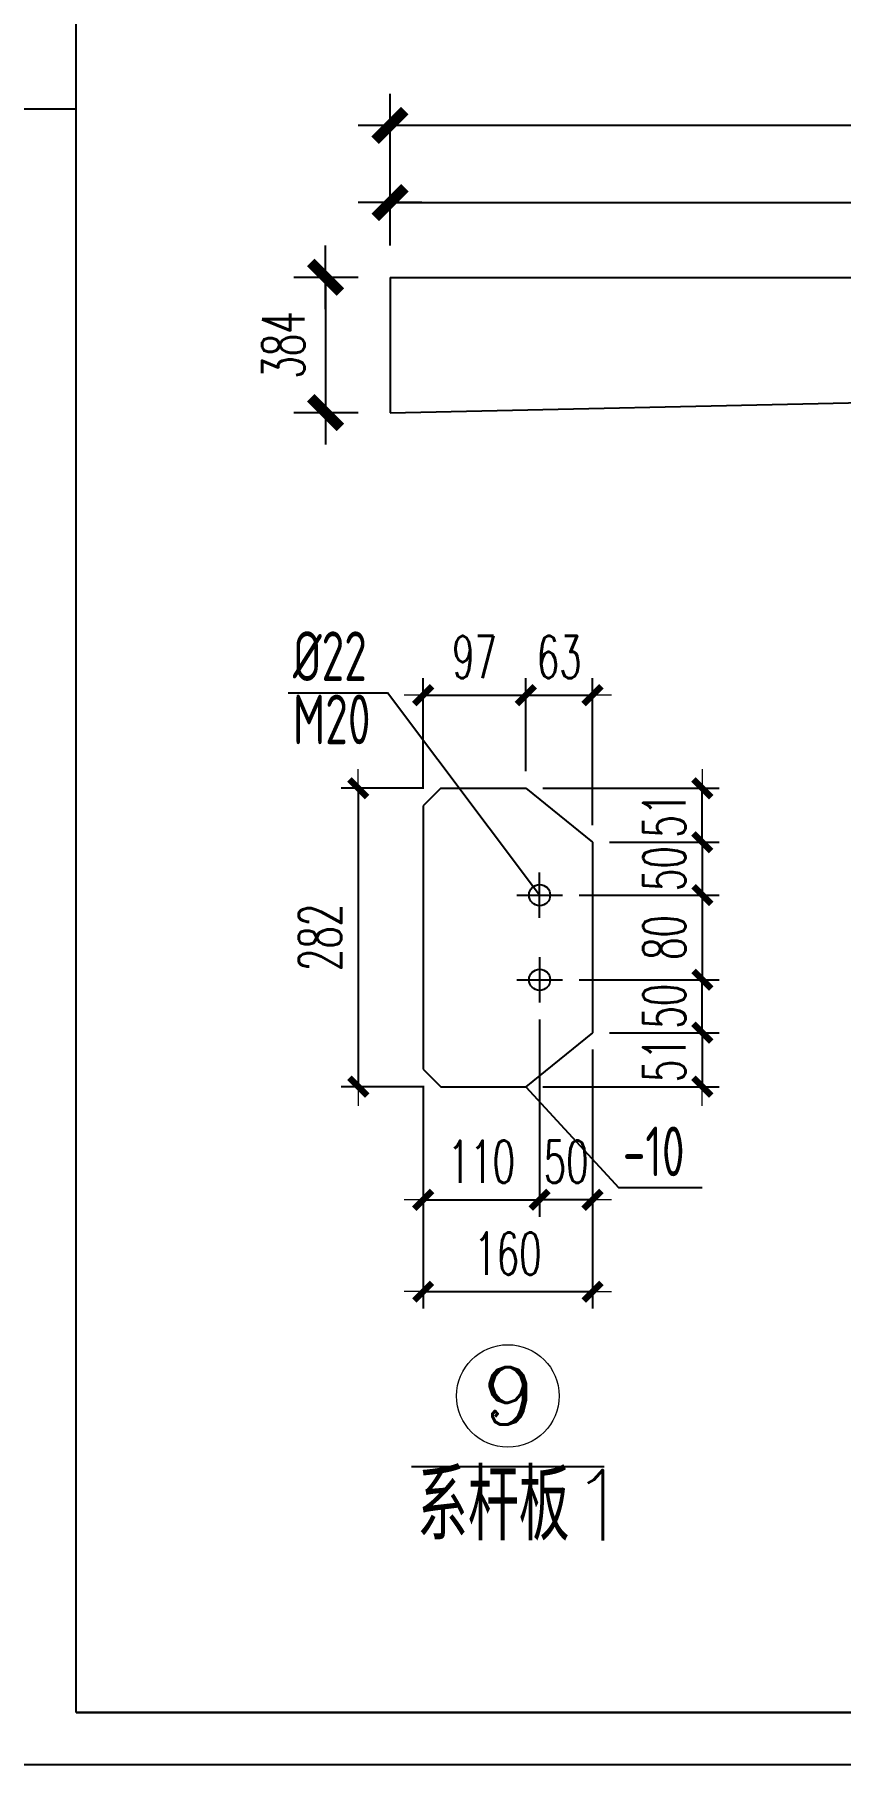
# Model space of a CAD drawing. Header units: inches. Extents: x 129725932 to 129894734, y 55771230 to 55809283.
# Drawn here: x 129852585 to 129854869, y 55800518 to 55805422 of the extents above; entities that cross this region are included whole.
import ezdxf
from ezdxf.enums import TextEntityAlignment as Align

# ---------------------------------------------------------------- set-up
doc = ezdxf.new("R2010")
doc.units = ezdxf.units.IN
doc.header["$MEASUREMENT"] = 0
doc.linetypes.add('CENTER', pattern=[50.8, 31.75, -6.35, 6.35, -6.35])
for name, color, linetype in [('TEXT', 7, 'Continuous'), ('TK', 140, 'Continuous'), ('尺寸标注', 8, 'Continuous'), ('钢梁', 3, 'Continuous')]:
    doc.layers.add(name, color=color, linetype=linetype)
for name, color, linetype, lineweight in [('标注', 8, 'Continuous', 9), ('轴线层', 1, 'CENTER', 15), ('钢架', 7, 'Continuous', 25)]:
    doc.layers.add(name, color=color, linetype=linetype, lineweight=lineweight)
doc.styles.add('ARIAL', font='swisscl.ttf', dxfattribs={"width": 0.7})
doc.styles.add('COMPLEX', font='COMPLEX')
doc.styles.add('DIM_FONT', font='romans.shx', dxfattribs={"width": 0.618, "bigfont": '1hztxt.shx'})
doc.styles.add('HZXY', font='romand.shx', dxfattribs={"bigfont": 'hzxy.shx'})
doc.styles.get("Standard").update_dxf_attribs({"font": 'txt', "bigfont": 'gbcbig.shx'})
doc.styles.add('TSSD_Rein', font='tssdeng.shx', dxfattribs={"width": 0.7, "bigfont": 'atssdchn.shx'})
doc.dimstyles.new('WGH(1)', dxfattribs={"dimscale": 1.2, "dimtxt": 100, "dimasz": 0.5, "dimexe": 75, "dimexo": 75, "dimgap": 50, "dimtad": 1, "dimdec": 0, "dimzin": 0, "dimdsep": 46, "dimtxsty": 'DIM_FONT', "dimblk1": '_DIMX', "dimblk2": '_DIMX', "dimsah": 1, "dimcen": 0.09, "dimclrd": 3, "dimclre": 3, "dimclrt": 7, "dimadec": 0, "dimazin": 0, "dimtfac": 1, "dimtdec": 0, "dimtix": 1, "dimtmove": 2, "dimatfit": 3, "dimldrblk": '_DIMX', "dimfxl": 0, "dimtolj": 1, "dimtzin": 0, "dimarcsym": 0})
doc.dimstyles.new('WGH(3)', dxfattribs={"dimscale": 1.2, "dimtxt": 100, "dimasz": 0.3, "dimexe": 40, "dimexo": 40, "dimgap": 40, "dimtad": 1, "dimdec": 0, "dimlfac": 0.333333, "dimzin": 0, "dimdsep": 46, "dimtxsty": 'DIM_FONT', "dimblk1": '_DIMX', "dimblk2": '_DIMX', "dimsah": 1, "dimcen": 0.09, "dimclrd": 3, "dimclre": 3, "dimclrt": 7, "dimadec": 0, "dimazin": 0, "dimtfac": 1, "dimtdec": 0, "dimtix": 1, "dimtmove": 2, "dimatfit": 3, "dimldrblk": '_DIMX', "dimfxl": 0, "dimtolj": 1, "dimtzin": 0, "dimarcsym": 0})

# ---------------------------------------------------------------- blocks, each defined once
blk = doc.blocks.new('TK')
at = {"layer": 'TK', "lineweight": -3}
for p, q in [((6334917, 2858833.1), (6334917, 2870110.2)), ((6334917, 2858833.1), (6334917, 2870110.2)), ((6334917, 2864883.6), (6334425.8, 2864883.6)), ((6350752, 2858833.1), (6334917, 2858833.1)), ((6334917, 2858833.1), (6350752, 2858833.1)), ((6334917, 2858833.1), (6350752, 2858833.1)), ((6350752, 2858833.1), (6334917, 2858833.1)), ((6334425.8, 2858636.6), (6350948.5, 2858636.6)), ((6334425.8, 2858636.6), (6350948.5, 2858636.6))]:
    blk.add_line(p, q, dxfattribs=at)
for tag, height, style, width, p in [('PROJECT-NAME', 98.2, 'HZXY', 0.8, (6344531.8, 2859366.2)), ('ITEM-NAME', 98.2, 'HZXY', 0.8, (6346423, 2859369.9)), ('DISCIPLINE', 58.9, 'HZXY', 1, (6349472.7, 2859435.4)), ('STATUS', 58.9, 'HZXY', 0.8, (6350406.5, 2859350.8)), ('版本号', 58.9, 'HZXY', 1, (6342281.9, 2859251.5)), ('REWORK-DATE', 58.9, 'ARIAL', 1, (6342814.4, 2859259)), ('SCALE', 58.9, 'ARIAL', 1, (6349470.2, 2859271.1)), ('DRAWING-TITLE', 98.2, 'HZXY', 0.8, (6347969.5, 2859229.5)), ('版本号', 58.9, 'HZXY', 1, (6342281.9, 2859078.2)), ('REWORK-DATE', 58.9, 'ARIAL', 1, (6342814.4, 2859087.1)), ('DRAWING-TITLE', 98.2, 'HZXY', 0.8, (6347970.5, 2859098.8)), ('DATE', 58.9, 'ARIAL', 1, (6349468, 2859092.1)), ('PROJECT-NUMBER', 58.9, 'ARIAL', 0.9, (6350395.7, 2859013.3)), ('DRAWING-TITLE', 98.2, 'HZXY', 0.8, (6347972.1, 2858962.5)), ('版本号', 58.9, 'HZXY', 1, (6342281.9, 2858912.2)), ('REWORK-DATE', 58.9, 'ARIAL', 1, (6342814.4, 2858915.2)), ('DRAWING-NUMBER', 58.9, 'ARIAL', 1, (6349470.8, 2858922))]:
    blk.add_attdef(tag, text='', height=height, dxfattribs=dict(at, style=style, width=width)).set_placement(p, align=Align.MIDDLE)
blk = doc.blocks.new('_DIMX')
blk.add_line((-150, 0), (150, 0))
at = {"const_width": 50}
blk.add_lwpolyline([(-70, -70), (70, 70)], dxfattribs=at)
blk = doc.blocks.new('*D675')
at = {"layer": 'Defpoints', "color": 0}
for p in [(129853592.3, 55804733.6), (129853409.6, 55804350), (129853592.3, 55804350)]:
    blk.add_point(p, dxfattribs=at)
at = {"layer": '尺寸标注', "color": 3, "lineweight": -2}
for p, q in [((129853502.3, 55804733.6), (129853319.6, 55804733.6)), ((129853409.6, 55804733), (129853409.6, 55804350.6)), ((129853502.3, 55804350), (129853319.6, 55804350))]:
    blk.add_line(p, q, dxfattribs=at)
at = {"layer": '尺寸标注', "color": 3, "lineweight": -2, "xscale": 0.5999999999999995, "yscale": 0.5999999999999995, "zscale": 0.5999999999999995}
for p, rotation in [((129853409.6, 55804733.6), 90), ((129853409.6, 55804350), 270)]:
    blk.add_blockref('_DIMX', p, dxfattribs=dict(at, rotation=rotation))
at = {"layer": '尺寸标注', "color": 7, "insert": (129853289.6, 55804541.8), "char_height": 120, "attachment_point": 5, "rotation": 90, "style": 'DIM_FONT'}
blk.add_mtext('\\A1;384', dxfattribs=at)
blk = doc.blocks.new('*D676')
at = {"layer": 'Defpoints', "color": 0}
for p in [(129858585.9, 55804945.7), (129853592.3, 55804733.6), (129858585.9, 55804733.6)]:
    blk.add_point(p, dxfattribs=at)
at = {"layer": '尺寸标注', "color": 3, "lineweight": -2}
for p, q in [((129853592.3, 55804823.6), (129853592.3, 55805035.7)), ((129858585.9, 55804823.6), (129858585.9, 55805035.7)), ((129853592.9, 55804945.7), (129858585.3, 55804945.7))]:
    blk.add_line(p, q, dxfattribs=at)
at = {"layer": '尺寸标注', "color": 3, "lineweight": -2, "xscale": 0.5999999999999995, "yscale": 0.5999999999999995, "zscale": 0.5999999999999995, "rotation": 180}
blk.add_blockref('_DIMX', (129853592.3, 55804945.7), dxfattribs=at)
at = {"layer": '尺寸标注', "color": 3, "lineweight": -2, "xscale": 0.5999999999999995, "yscale": 0.5999999999999995, "zscale": 0.5999999999999995}
blk.add_blockref('_DIMX', (129858585.9, 55804945.7), dxfattribs=at)
at = {"layer": '尺寸标注', "color": 7, "insert": (129856089.1, 55805065.7), "char_height": 120, "attachment_point": 5, "style": 'DIM_FONT'}
blk.add_mtext('\\A1;4994', dxfattribs=at)
blk = doc.blocks.new('*D678')
at = {"layer": 'Defpoints', "color": 0}
for p in [(129853592.3, 55805164.3), (129853592.3, 55804733.6), (129858606.6, 55804733.6)]:
    blk.add_point(p, dxfattribs=at)
at = {"layer": '尺寸标注', "color": 3, "lineweight": -2}
for p, q in [((129853592.3, 55804823.6), (129853592.3, 55805254.3)), ((129858606.6, 55804823.6), (129858606.6, 55805254.3)), ((129858606, 55805164.3), (129853592.9, 55805164.3))]:
    blk.add_line(p, q, dxfattribs=at)
at = {"layer": '尺寸标注', "color": 3, "lineweight": -2, "xscale": 0.5999999999999995, "yscale": 0.5999999999999995, "zscale": 0.5999999999999995, "rotation": 180}
blk.add_blockref('_DIMX', (129853592.3, 55805164.3), dxfattribs=at)
at = {"layer": '尺寸标注', "color": 3, "lineweight": -2, "xscale": 0.5999999999999995, "yscale": 0.5999999999999995, "zscale": 0.5999999999999995}
blk.add_blockref('_DIMX', (129858606.6, 55805164.3), dxfattribs=at)
at = {"layer": '尺寸标注', "color": 7, "insert": (129856099.4, 55805284.3), "char_height": 120, "attachment_point": 5, "style": 'DIM_FONT'}
blk.add_mtext('\\A1;5014', dxfattribs=at)
blk = doc.blocks.new('*D719')
at = {"layer": 'Defpoints', "color": 0}
for p in [(129853977.3, 55803549.3), (129853977.3, 55803285.3), (129853686.3, 55803235.3)]:
    blk.add_point(p, dxfattribs=at)
at = {"layer": '标注', "color": 3, "lineweight": -2}
for p, q in [((129853686.3, 55803283.3), (129853686.3, 55803597.3)), ((129853686.6, 55803549.3), (129853976.9, 55803549.3)), ((129853977.3, 55803333.3), (129853977.3, 55803597.3))]:
    blk.add_line(p, q, dxfattribs=at)
at = {"layer": '标注', "color": 3, "lineweight": -2, "xscale": 0.3599999999999997, "yscale": 0.3599999999999997, "zscale": 0.3599999999999997, "rotation": 180}
blk.add_blockref('_DIMX', (129853686.3, 55803549.3), dxfattribs=at)
at = {"layer": '标注', "color": 3, "lineweight": -2, "xscale": 0.3599999999999997, "yscale": 0.3599999999999997, "zscale": 0.3599999999999997}
blk.add_blockref('_DIMX', (129853977.3, 55803549.3), dxfattribs=at)
at = {"layer": '标注', "color": 7, "insert": (129853831.8, 55803657.3), "char_height": 120, "attachment_point": 5, "style": 'DIM_FONT'}
blk.add_mtext('\\A1;97', dxfattribs=at)
blk = doc.blocks.new('*D701')
at = {"layer": 'Defpoints', "color": 0}
for p in [(129854166.3, 55803132.3), (129854080.8, 55802982.3), (129854477.5, 55802982.3)]:
    blk.add_point(p, dxfattribs=at)
at = {"layer": '标注', "color": 3, "lineweight": -2}
for p, q in [((129854214.3, 55803132.3), (129854525.5, 55803132.3)), ((129854477.5, 55803132.6), (129854477.5, 55803133)), ((129854477.5, 55803132.3), (129854477.5, 55802982.3)), ((129854128.8, 55802982.3), (129854525.5, 55802982.3)), ((129854477.5, 55802981.9), (129854477.5, 55802981.6))]:
    blk.add_line(p, q, dxfattribs=at)
at = {"layer": '标注', "color": 3, "lineweight": -2, "xscale": 0.3599999999999997, "yscale": 0.3599999999999997, "zscale": 0.3599999999999997}
for p, rotation in [((129854477.5, 55803132.3), 270), ((129854477.5, 55802982.3), 90)]:
    blk.add_blockref('_DIMX', p, dxfattribs=dict(at, rotation=rotation))
at = {"layer": '标注', "color": 7, "insert": (129854369.5, 55803057.3), "char_height": 120, "attachment_point": 5, "rotation": 90, "style": 'DIM_FONT'}
blk.add_mtext('\\A1;50', dxfattribs=at)
blk = doc.blocks.new('*D720')
at = {"layer": 'Defpoints', "color": 0}
for p in [(129854080.8, 55802982.3), (129854080.8, 55802742.3), (129854477.5, 55802742.3)]:
    blk.add_point(p, dxfattribs=at)
at = {"layer": '标注', "color": 3, "lineweight": -2}
for p, q in [((129854128.8, 55802982.3), (129854525.5, 55802982.3)), ((129854477.5, 55802981.9), (129854477.5, 55802742.6)), ((129854128.8, 55802742.3), (129854525.5, 55802742.3))]:
    blk.add_line(p, q, dxfattribs=at)
at = {"layer": '标注', "color": 3, "lineweight": -2, "xscale": 0.3599999999999997, "yscale": 0.3599999999999997, "zscale": 0.3599999999999997}
for p, rotation in [((129854477.5, 55802982.3), 90), ((129854477.5, 55802742.3), 270)]:
    blk.add_blockref('_DIMX', p, dxfattribs=dict(at, rotation=rotation))
at = {"layer": '标注', "color": 7, "insert": (129854369.5, 55802862.3), "char_height": 120, "attachment_point": 5, "rotation": 90, "style": 'DIM_FONT'}
blk.add_mtext('\\A1;80', dxfattribs=at)
blk = doc.blocks.new('*D721')
at = {"layer": 'Defpoints', "color": 0}
for p in [(129854016.3, 55802677.7), (129854166.3, 55802592.3), (129854016.3, 55802118.7)]:
    blk.add_point(p, dxfattribs=at)
at = {"layer": '标注', "color": 3, "lineweight": -2}
for p, q in [((129854016.3, 55802629.7), (129854016.3, 55802070.7)), ((129854166.3, 55802544.3), (129854166.3, 55802070.7)), ((129854015.9, 55802118.7), (129854015.5, 55802118.7)), ((129854166.3, 55802118.7), (129854016.3, 55802118.7)), ((129854166.6, 55802118.7), (129854167, 55802118.7))]:
    blk.add_line(p, q, dxfattribs=at)
at = {"layer": '标注', "color": 3, "lineweight": -2, "xscale": 0.3599999999999997, "yscale": 0.3599999999999997, "zscale": 0.3599999999999997}
blk.add_blockref('_DIMX', (129854016.3, 55802118.7), dxfattribs=at)
at = {"layer": '标注', "color": 3, "lineweight": -2, "xscale": 0.3599999999999997, "yscale": 0.3599999999999997, "zscale": 0.3599999999999997, "rotation": 180}
blk.add_blockref('_DIMX', (129854166.3, 55802118.7), dxfattribs=at)
at = {"layer": '标注', "color": 7, "insert": (129854091.3, 55802226.7), "char_height": 120, "attachment_point": 5, "style": 'DIM_FONT'}
blk.add_mtext('\\A1;50', dxfattribs=at)
blk = doc.blocks.new('*D702')
at = {"layer": 'Defpoints', "color": 0}
for p in [(129854080.8, 55802742.3), (129854477.5, 55802742.3), (129854166.3, 55802592.3)]:
    blk.add_point(p, dxfattribs=at)
at = {"layer": '标注', "color": 3, "lineweight": -2}
for p, q in [((129854128.8, 55802742.3), (129854525.5, 55802742.3)), ((129854477.5, 55802742.6), (129854477.5, 55802743)), ((129854477.5, 55802592.3), (129854477.5, 55802742.3)), ((129854214.3, 55802592.3), (129854525.5, 55802592.3)), ((129854477.5, 55802591.9), (129854477.5, 55802591.6))]:
    blk.add_line(p, q, dxfattribs=at)
at = {"layer": '标注', "color": 3, "lineweight": -2, "xscale": 0.3599999999999997, "yscale": 0.3599999999999997, "zscale": 0.3599999999999997}
for p, rotation in [((129854477.5, 55802742.3), 270), ((129854477.5, 55802592.3), 90)]:
    blk.add_blockref('_DIMX', p, dxfattribs=dict(at, rotation=rotation))
at = {"layer": '标注', "color": 7, "insert": (129854369.5, 55802667.3), "char_height": 120, "attachment_point": 5, "rotation": 90, "style": 'DIM_FONT'}
blk.add_mtext('\\A1;50', dxfattribs=at)
blk = doc.blocks.new('轴线标号')
at = {"lineweight": 13}
blk.add_circle((0, 0), 0.5, dxfattribs=at)
at = {"layer": '钢架', "lineweight": 13, "style": 'COMPLEX', "width": 1.041667}
blk.add_attdef('A', text='', height=0.56, dxfattribs=at).set_placement((-0.25, -0.28), (0.25, -0.28), align=Align.FIT)
blk = doc.blocks.new('*D703')
at = {"layer": 'Defpoints', "color": 0}
for p in [(129854016.3, 55802677.7), (129853686.3, 55802489.3), (129854016.3, 55802118.7)]:
    blk.add_point(p, dxfattribs=at)
at = {"layer": '标注', "color": 3, "lineweight": -2}
for p, q in [((129854016.3, 55802629.7), (129854016.3, 55802070.7)), ((129853686.3, 55802441.3), (129853686.3, 55802070.7)), ((129853686.6, 55802118.7), (129854015.9, 55802118.7))]:
    blk.add_line(p, q, dxfattribs=at)
at = {"layer": '标注', "color": 3, "lineweight": -2, "xscale": 0.3599999999999997, "yscale": 0.3599999999999997, "zscale": 0.3599999999999997, "rotation": 180}
blk.add_blockref('_DIMX', (129853686.3, 55802118.7), dxfattribs=at)
at = {"layer": '标注', "color": 3, "lineweight": -2, "xscale": 0.3599999999999997, "yscale": 0.3599999999999997, "zscale": 0.3599999999999997}
blk.add_blockref('_DIMX', (129854016.3, 55802118.7), dxfattribs=at)
at = {"layer": '标注', "color": 7, "insert": (129853851.3, 55802226.7), "char_height": 120, "attachment_point": 5, "style": 'DIM_FONT'}
blk.add_mtext('\\A1;110', dxfattribs=at)
blk = doc.blocks.new('*D704')
at = {"layer": 'Defpoints', "color": 0}
for p in [(129854166.3, 55803549.3), (129853977.3, 55803285.3), (129854166.3, 55803132.3)]:
    blk.add_point(p, dxfattribs=at)
at = {"layer": '标注', "color": 3, "lineweight": -2}
for p, q in [((129853976.9, 55803549.3), (129853976.5, 55803549.3)), ((129853977.3, 55803333.3), (129853977.3, 55803597.3)), ((129853977.3, 55803549.3), (129854166.3, 55803549.3)), ((129854166.3, 55803180.3), (129854166.3, 55803597.3)), ((129854166.6, 55803549.3), (129854167, 55803549.3))]:
    blk.add_line(p, q, dxfattribs=at)
at = {"layer": '标注', "color": 3, "lineweight": -2, "xscale": 0.3599999999999997, "yscale": 0.3599999999999997, "zscale": 0.3599999999999997}
blk.add_blockref('_DIMX', (129853977.3, 55803549.3), dxfattribs=at)
at = {"layer": '标注', "color": 3, "lineweight": -2, "xscale": 0.3599999999999997, "yscale": 0.3599999999999997, "zscale": 0.3599999999999997, "rotation": 180}
blk.add_blockref('_DIMX', (129854166.3, 55803549.3), dxfattribs=at)
at = {"layer": '标注', "color": 7, "insert": (129854071.8, 55803657.3), "char_height": 120, "attachment_point": 5, "style": 'DIM_FONT'}
blk.add_mtext('\\A1;63', dxfattribs=at)
blk = doc.blocks.new('*D705')
at = {"layer": 'Defpoints', "color": 0}
for p in [(129853736.3, 55803285.3), (129853502.2, 55802439.3), (129853736.3, 55802439.3)]:
    blk.add_point(p, dxfattribs=at)
at = {"layer": '标注', "color": 3, "lineweight": -2}
for p, q in [((129853688.3, 55803285.3), (129853454.2, 55803285.3)), ((129853502.2, 55803284.9), (129853502.2, 55802439.6)), ((129853688.3, 55802439.3), (129853454.2, 55802439.3))]:
    blk.add_line(p, q, dxfattribs=at)
at = {"layer": '标注', "color": 3, "lineweight": -2, "xscale": 0.3599999999999997, "yscale": 0.3599999999999997, "zscale": 0.3599999999999997}
for p, rotation in [((129853502.2, 55803285.3), 90), ((129853502.2, 55802439.3), 270)]:
    blk.add_blockref('_DIMX', p, dxfattribs=dict(at, rotation=rotation))
at = {"layer": '标注', "color": 7, "insert": (129853394.2, 55802862.3), "char_height": 120, "attachment_point": 5, "rotation": 90, "style": 'DIM_FONT'}
blk.add_mtext('\\A1;282', dxfattribs=at)
blk = doc.blocks.new('*D716')
at = {"layer": 'Defpoints', "color": 0}
for p in [(129854166.3, 55802592.3), (129853686.3, 55802489.3), (129854166.3, 55801858.2)]:
    blk.add_point(p, dxfattribs=at)
at = {"layer": '标注', "color": 3, "lineweight": -2}
for p, q in [((129854166.3, 55802544.3), (129854166.3, 55801810.2)), ((129853686.3, 55802441.3), (129853686.3, 55801810.2)), ((129853686.6, 55801858.2), (129854165.9, 55801858.2))]:
    blk.add_line(p, q, dxfattribs=at)
at = {"layer": '标注', "color": 3, "lineweight": -2, "xscale": 0.3599999999999997, "yscale": 0.3599999999999997, "zscale": 0.3599999999999997, "rotation": 180}
blk.add_blockref('_DIMX', (129853686.3, 55801858.2), dxfattribs=at)
at = {"layer": '标注', "color": 3, "lineweight": -2, "xscale": 0.3599999999999997, "yscale": 0.3599999999999997, "zscale": 0.3599999999999997}
blk.add_blockref('_DIMX', (129854166.3, 55801858.2), dxfattribs=at)
at = {"layer": '标注', "color": 7, "insert": (129853926.3, 55801966.2), "char_height": 120, "attachment_point": 5, "style": 'DIM_FONT'}
blk.add_mtext('\\A1;160', dxfattribs=at)
blk = doc.blocks.new('*D717')
at = {"layer": 'Defpoints', "color": 0}
for p in [(129854166.3, 55802592.3), (129853977.3, 55802439.3), (129854477.5, 55802439.3)]:
    blk.add_point(p, dxfattribs=at)
at = {"layer": '标注', "color": 3, "lineweight": -2}
for p, q in [((129854214.3, 55802592.3), (129854525.5, 55802592.3)), ((129854477.5, 55802592.6), (129854477.5, 55802593)), ((129854477.5, 55802592.3), (129854477.5, 55802439.3)), ((129854025.3, 55802439.3), (129854525.5, 55802439.3)), ((129854477.5, 55802438.9), (129854477.5, 55802438.6))]:
    blk.add_line(p, q, dxfattribs=at)
at = {"layer": '标注', "color": 3, "lineweight": -2, "xscale": 0.3599999999999997, "yscale": 0.3599999999999997, "zscale": 0.3599999999999997}
for p, rotation in [((129854477.5, 55802592.3), 270), ((129854477.5, 55802439.3), 90)]:
    blk.add_blockref('_DIMX', p, dxfattribs=dict(at, rotation=rotation))
at = {"layer": '标注', "color": 7, "insert": (129854369.5, 55802515.8), "char_height": 120, "attachment_point": 5, "rotation": 90, "style": 'DIM_FONT'}
blk.add_mtext('\\A1;51', dxfattribs=at)
blk = doc.blocks.new('*D718')
at = {"layer": 'Defpoints', "color": 0}
for p in [(129853977.3, 55803285.3), (129854477.5, 55803285.3), (129854166.3, 55803132.3)]:
    blk.add_point(p, dxfattribs=at)
at = {"layer": '标注', "color": 3, "lineweight": -2}
for p, q in [((129854025.3, 55803285.3), (129854525.5, 55803285.3)), ((129854477.5, 55803285.6), (129854477.5, 55803286)), ((129854477.5, 55803132.3), (129854477.5, 55803285.3)), ((129854214.3, 55803132.3), (129854525.5, 55803132.3)), ((129854477.5, 55803131.9), (129854477.5, 55803131.6))]:
    blk.add_line(p, q, dxfattribs=at)
at = {"layer": '标注', "color": 3, "lineweight": -2, "xscale": 0.3599999999999997, "yscale": 0.3599999999999997, "zscale": 0.3599999999999997}
for p, rotation in [((129854477.5, 55803285.3), 270), ((129854477.5, 55803132.3), 90)]:
    blk.add_blockref('_DIMX', p, dxfattribs=dict(at, rotation=rotation))
at = {"layer": '标注', "color": 7, "insert": (129854369.5, 55803208.8), "char_height": 120, "attachment_point": 5, "rotation": 90, "style": 'DIM_FONT'}
blk.add_mtext('\\A1;51', dxfattribs=at)

msp = doc.modelspace()

# ---------------------------------------------------------------- linework, layer by layer
for p, q in [((129853736.3, 55803285.3), (129853686.3, 55803235.3)), ((129853736.3, 55803285.3), (129853977.3, 55803285.3)), ((129853977.3, 55803285.3), (129854166.3, 55803132.3)), ((129853686.3, 55803235.3), (129853686.3, 55802489.3)), ((129854166.3, 55803132.3), (129854166.3, 55802592.3)), ((129854016.3, 55802917.7), (129854016.3, 55803046.9)), ((129853951.7, 55802982.3), (129854080.8, 55802982.3)), ((129854016.3, 55802806.9), (129854016.3, 55802677.7)), ((129853951.7, 55802742.3), (129854080.8, 55802742.3)), ((129854166.3, 55802592.3), (129853977.3, 55802439.3)), ((129853686.3, 55802489.3), (129853736.3, 55802439.3)), ((129853736.3, 55802439.3), (129853977.3, 55802439.3)), ((129853653.5, 55801362.8), (129854199, 55801362.8))]:
    msp.add_line(p, q)
for centre in [(129854016.3, 55802982.3), (129854016.3, 55802742.3)]:
    msp.add_circle(centre, 30)
at = {"layer": '尺寸标注'}
for p, q in [((129853303.2, 55803556.2), (129853585.5, 55803556.2)), ((129854016.3, 55802982.3), (129853585.5, 55803556.2)), ((129853977.3, 55802439.3), (129854240.8, 55802152.4)), ((129854476.7, 55802152.4), (129854240.8, 55802152.4))]:
    msp.add_line(p, q, dxfattribs=at)
at = {"layer": '钢梁'}
for p, q in [((129853592.3, 55804733.6), (129858606.6, 55804733.6)), ((129853592.3, 55804733.6), (129853592.3, 55804350)), ((129853592.3, 55804350), (129858606.6, 55804456.5))]:
    msp.add_line(p, q, dxfattribs=at)

# ---------------------------------------------------------------- block references
at = {"xscale": 0.7510733052431602, "yscale": 0.7510733016691172, "zscale": 0.7510733068184171}
msp.add_blockref('TK', (125094715.4, 53653472.4), dxfattribs=at)
ref = msp.add_blockref('轴线标号', (129853926.3, 55801562.5), dxfattribs=dict(xscale=290.6235134154558, yscale=290.6235134080052, zscale=290.6235134116318))
ref.add_attrib('A', '9', dxfattribs={"layer": '钢架', "lineweight": 13, "height": 162.7, "style": 'COMPLEX', "width": 1.339286}).set_placement((129853853.6, 55801481.2), (129853998.9, 55801481.2), align=Align.FIT)

# ---------------------------------------------------------------- texts
at = {"layer": 'TEXT', "style": 'TSSD_Rein', "width": 0.7}
for s, p in [('%%C22', (129853317.1, 55803589.4)), ('M20', (129853317.1, 55803410.1)), ('-10', (129854252, 55802185.5))]:
    msp.add_text(s, height=140.62, dxfattribs=at).set_placement(p)
at = {"layer": '轴线层', "color": 4, "linetype": 'ByBlock', "insert": (129853669.1, 55801353), "char_height": 200, "width": 1299.603, "attachment_point": 1}
msp.add_mtext('系杆板1', dxfattribs=at)

# ---------------------------------------------------------------- dimensions: what is measured, and where the dimension line sits
at = {"layer": '尺寸标注'}
for base, p1, p2, picture, middle in [((129853592.3, 55805164.3), (129858606.6, 55804733.6), (129853592.3, 55804733.6), '*D678', (129856099.4, 55805284.3)), ((129858585.9, 55804945.7), (129853592.3, 55804733.6), (129858585.9, 55804733.6), '*D676', (129856089.1, 55805065.7))]:
    dim = msp.add_linear_dim(base=base, p1=p1, p2=p2, dimstyle='WGH(1)', override={"dimfxl": 250}, dxfattribs=at)
    dim.commit()
    dim.dimension.update_dxf_attribs({"geometry": picture, "text_midpoint": middle})
dim = msp.add_linear_dim(base=(129853409.6, 55804350), p1=(129853592.3, 55804733.6), p2=(129853592.3, 55804350), angle=90, dimstyle='WGH(1)', override={"dimfxl": 250}, dxfattribs=at)
dim.commit()
dim.dimension.update_dxf_attribs({"geometry": '*D675', "text_midpoint": (129853289.6, 55804541.8)})
at = {"layer": '标注'}
for base, p1, p2, picture, middle in [((129853977.3, 55803549.3), (129853686.3, 55803235.3), (129853977.3, 55803285.3), '*D719', (129853831.8, 55803657.3)), ((129854166.3, 55803549.3), (129853977.3, 55803285.3), (129854166.3, 55803132.3), '*D704', (129854071.8, 55803657.3)), ((129854016.3, 55802118.7), (129853686.3, 55802489.3), (129854016.3, 55802677.7), '*D703', (129853851.3, 55802226.7)), ((129854016.3, 55802118.7), (129854166.3, 55802592.3), (129854016.3, 55802677.7), '*D721', (129854091.3, 55802226.7)), ((129854166.3, 55801858.2), (129853686.3, 55802489.3), (129854166.3, 55802592.3), '*D716', (129853926.3, 55801966.2))]:
    dim = msp.add_linear_dim(base=base, p1=p1, p2=p2, dimstyle='WGH(3)', dxfattribs=at)
    dim.commit()
    dim.dimension.update_dxf_attribs({"geometry": picture, "text_midpoint": middle})
for base, p1, p2, angle, picture, middle in [((129853502.2, 55802439.3), (129853736.3, 55803285.3), (129853736.3, 55802439.3), 90, '*D705', (129853394.2, 55802862.3)), ((129854477.5, 55803285.3), (129854166.3, 55803132.3), (129853977.3, 55803285.3), 90, '*D718', (129854369.5, 55803208.8)), ((129854477.5, 55802982.3), (129854166.3, 55803132.3), (129854080.8, 55802982.3), 90, '*D701', (129854369.5, 55803057.3)), ((129854477.5, 55802742.3), (129854080.8, 55802982.3), (129854080.8, 55802742.3), 90, '*D720', (129854369.5, 55802862.3)), ((129854477.5, 55802742.3), (129854166.3, 55802592.3), (129854080.8, 55802742.3), 270, '*D702', (129854369.5, 55802667.3)), ((129854477.5, 55802439.3), (129854166.3, 55802592.3), (129853977.3, 55802439.3), 90, '*D717', (129854369.5, 55802515.8))]:
    dim = msp.add_linear_dim(base=base, p1=p1, p2=p2, angle=angle, dimstyle='WGH(3)', dxfattribs=at)
    dim.commit()
    dim.dimension.update_dxf_attribs({"geometry": picture, "text_midpoint": middle})

doc.saveas('drawing.dxf')
